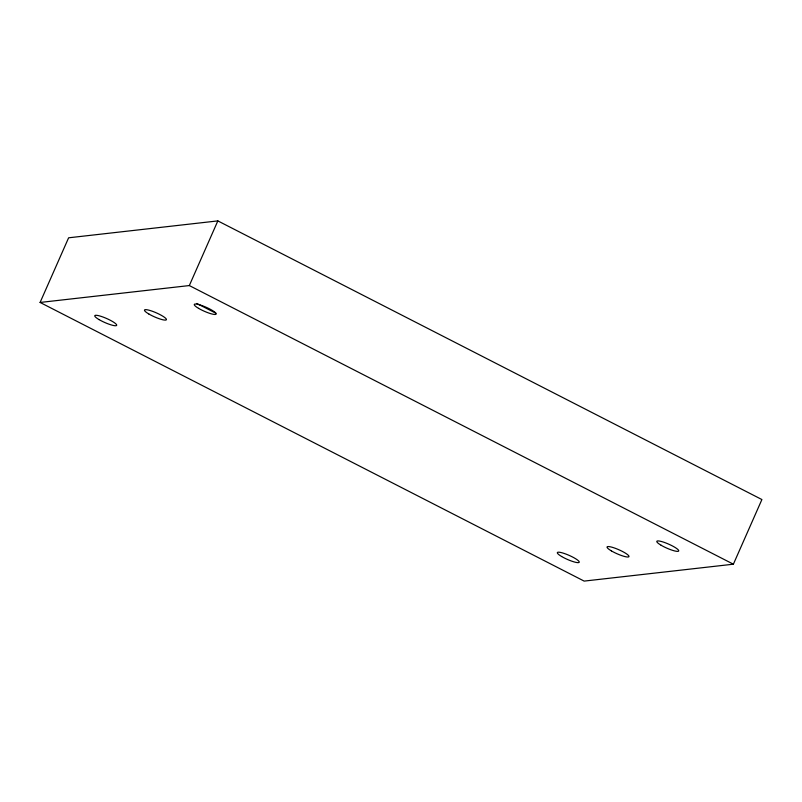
<?xml version="1.0" encoding="UTF-8"?>
<svg xmlns="http://www.w3.org/2000/svg" width="802" height="802" viewBox="0 0 802 802"><rect width="100%" height="100%" fill="white"/><g stroke="black" fill="none" stroke-linecap="round" stroke-linejoin="round"><path stroke-width="1.2" d="M40.1 302.454L68.621 237.803L217.843 220.901L761.9 499.546L733.379 564.197L584.157 581.099L40.1 302.454L189.322 285.562L733.379 564.197M189.322 285.562L217.843 220.901M196.831 303.467L215.778 313.171M661.119 545.25A11.98 2.206 23.8 0 0 678.672 551.064A11.98 2.206 23.8 0 0 663.485 542.122A11.98 2.206 23.8 0 0 661.119 545.25M99.087 319.617A11.98 2.206 23.8 0 0 116.641 325.432A11.98 2.206 23.8 0 0 101.453 316.489A11.98 2.206 23.8 0 0 99.087 319.617M611.375 550.884A11.98 2.206 23.8 0 0 628.928 556.698A11.98 2.206 23.8 0 0 613.741 547.756A11.98 2.206 23.8 0 0 611.375 550.884M148.821 313.983A11.98 2.206 23.8 0 0 166.375 319.797A11.98 2.206 23.8 0 0 151.197 310.855A11.98 2.206 23.8 0 0 148.821 313.983M198.565 308.349A11.98 2.206 23.8 0 0 216.119 314.163A11.98 2.206 23.8 0 0 200.931 305.231A11.98 2.206 23.8 0 0 198.565 308.349M561.631 556.508A11.98 2.206 23.8 0 0 579.194 562.332A11.98 2.206 23.8 0 0 564.006 553.39A11.98 2.206 23.8 0 0 561.631 556.508"/></g></svg>
